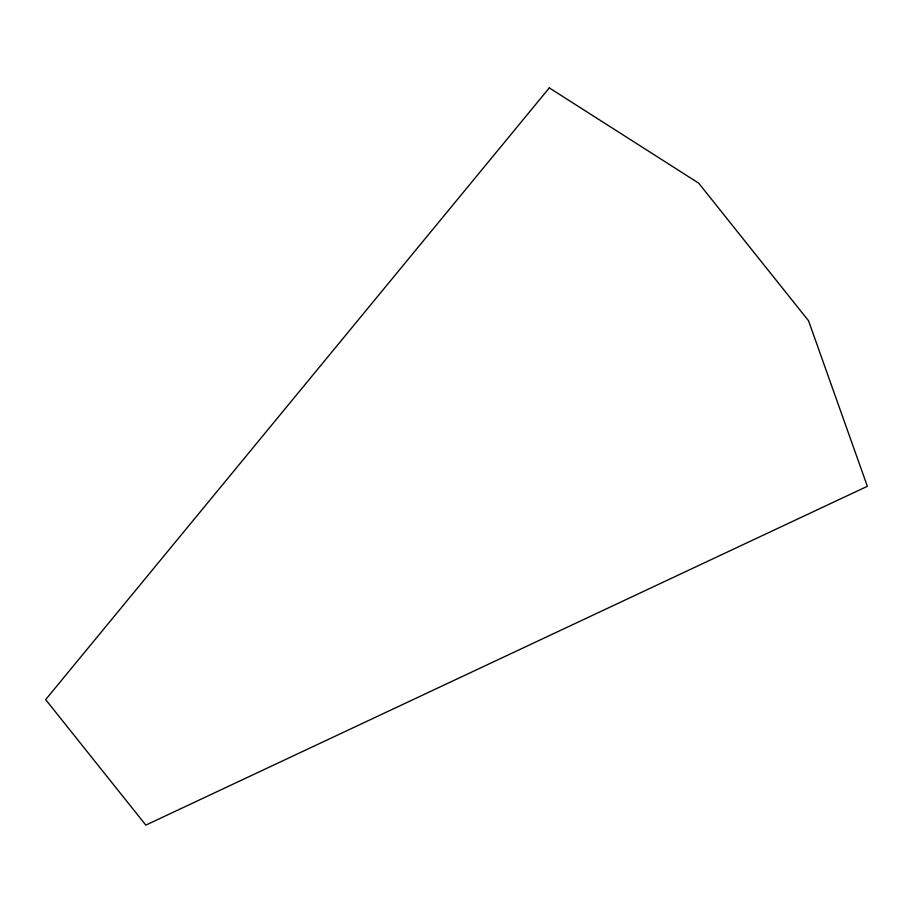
<?xml version="1.0" encoding="UTF-8"?>
<svg xmlns="http://www.w3.org/2000/svg" width="913" height="913" viewBox="0 0 913 913"><rect width="100%" height="100%" fill="white"/><g stroke="black" fill="none" stroke-linecap="round" stroke-linejoin="round"><path stroke-width="1.37" d="M549.306 87.888L45.65 699.62L145.829 825.112L867.35 486.298L808.553 320.794L698.662 183.136L549.306 87.888"/></g></svg>
